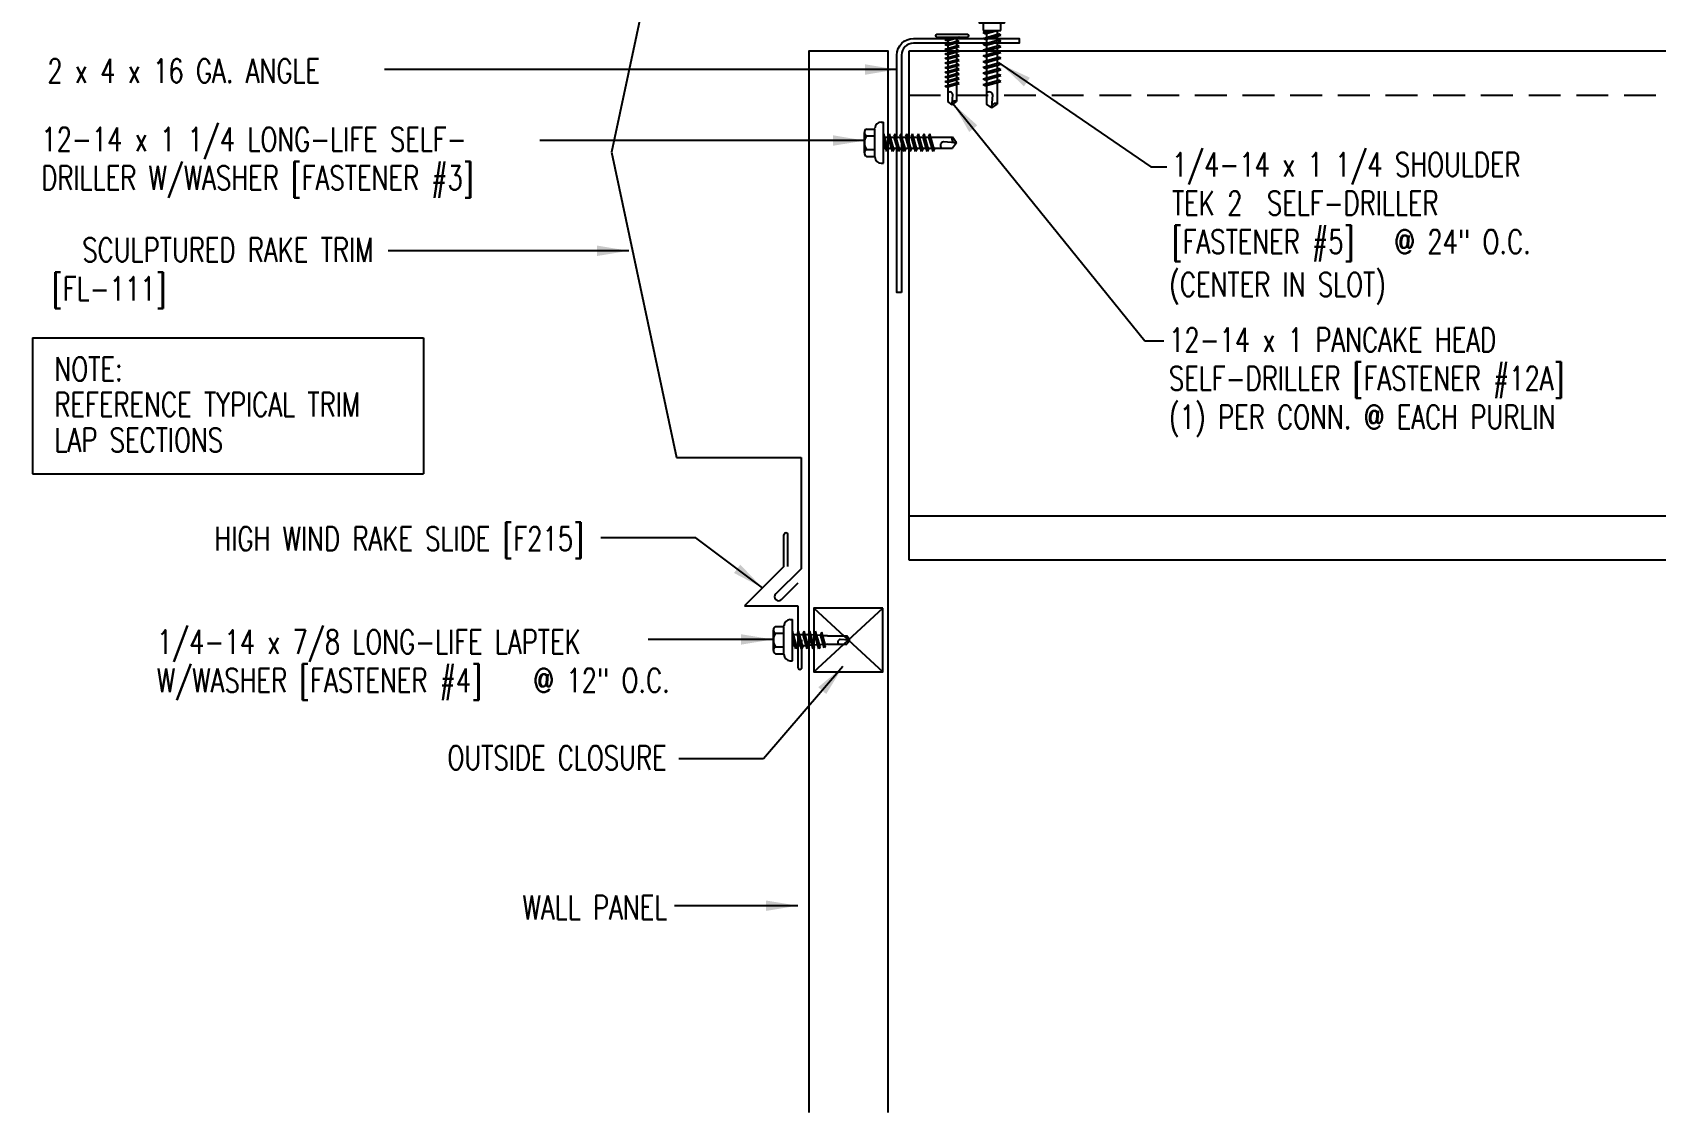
# Model space of a CAD drawing. Header units: inches. Extents: x 3.6 to 42.7, y 11.3 to 37.7.
# Drawn here: x 3.58 to 29.11, y 11.27 to 28.27 of the extents above; entities that cross this region are included whole.
import ezdxf
from ezdxf.enums import TextEntityAlignment as Align

# ---------------------------------------------------------------- set-up
doc = ezdxf.new("R2010")
doc.units = ezdxf.units.IN
doc.header["$MEASUREMENT"] = 0
doc.linetypes.add('HIDDEN', pattern=[0.375, 0.25, -0.125])
for name, color, linetype in [('CLO', 3, 'Continuous'), ('FASTENER', 9, 'Continuous'), ('PANEL', 11, 'Continuous'), ('STLA', 10, 'Continuous'), ('TEXT', 2, 'Continuous'), ('TRIM', 6, 'Continuous')]:
    doc.layers.add(name, color=color, linetype=linetype)
doc.styles.add('TEXT1', font='ROMANS.shx', dxfattribs={"width": 0.75, "height": 0.375})
doc.dimstyles.new('DETAIL$7', dxfattribs={"dimscale": 4, "dimtxt": 0.375, "dimasz": 0.125, "dimexe": 0.0625, "dimexo": 0.125, "dimgap": 0.0625, "dimtad": 1, "dimdec": 4, "dimzin": 3, "dimdsep": 46, "dimlunit": 4, "dimtxsty": 'TEXT1', "dimblk": 'ARCHTICK', "dimcen": 0.0625, "dimclrd": 7, "dimclre": 7, "dimclrt": 2, "dimadec": 0, "dimazin": 0, "dimtfac": 0.59375, "dimtdec": 4, "dimtmove": 2, "dimatfit": 3, "dimfxl": 0, "dimfrac": 2, "dimtolj": 1, "dimtzin": 3, "dimarcsym": 0})
doc.dimstyles.new('DETAIL$7$7', dxfattribs={"dimscale": 4, "dimtxt": 0.375, "dimasz": 0.125, "dimexe": 0.0625, "dimexo": 0.125, "dimgap": 0.0625, "dimtad": 1, "dimdec": 4, "dimzin": 3, "dimdsep": 46, "dimlunit": 4, "dimtxsty": 'TEXT1', "dimblk": 'ARCHTICK', "dimcen": 0.0625, "dimclrd": 7, "dimclre": 7, "dimclrt": 2, "dimadec": 0, "dimazin": 0, "dimtfac": 0.59375, "dimtdec": 4, "dimtmove": 2, "dimatfit": 3, "dimfxl": 0, "dimfrac": 2, "dimtolj": 1, "dimtzin": 3, "dimarcsym": 0})

# ---------------------------------------------------------------- blocks, each defined once
blk = doc.blocks.new('MB_DW4')
at = {"layer": 'FASTENER'}
for p, q in [((-0.217, 0.305), (-0.217, 0.171)), ((-0.163, 0.337), (0.159, 0.337)), ((-0.108, 0.305), (-0.108, 0.171)), ((0.105, 0.305), (0.105, 0.171)), ((0.214, 0.305), (0.214, 0.171)), ((-0.326, 0.071), (-0.326, 0.037)), ((-0.326, 0.037), (0.322, 0.037)), ((-0.226, 0.171), (0.214, 0.171)), ((-0.141, -0.014), (0.037, 0.037)), ((-0.105, -0.034), (0.137, 0.035)), ((-0.088, 0.037), (-0.088, 0.001)), ((-0.088, 0.037), (0.085, 0.037)), ((0.085, 0.037), (0.134, 0.037)), ((0.085, 0.02), (0.085, -0.041)), ((0.137, 0.035), (0.134, 0.037)), ((0.322, 0.071), (0.322, 0.037)), ((-0.105, -0.034), (-0.141, -0.014)), ((-0.141, -0.105), (0.102, -0.036)), ((-0.105, -0.125), (-0.141, -0.105)), ((-0.141, -0.196), (0.102, -0.127)), ((-0.105, -0.216), (-0.141, -0.196)), ((-0.141, -0.287), (0.102, -0.217)), ((-0.105, -0.125), (0.137, -0.056)), ((-0.105, -0.216), (0.137, -0.147)), ((-0.105, -0.307), (0.137, -0.238)), ((-0.088, -0.029), (-0.088, -0.09)), ((-0.088, -0.12), (-0.088, -0.181)), ((-0.084, -0.27), (-0.088, -0.211)), ((0.077, -0.315), (0.082, -0.253)), ((0.084, -0.223), (0.085, -0.211)), ((0.085, -0.071), (0.085, -0.131)), ((0.085, -0.162), (0.085, -0.211)), ((0.137, -0.056), (0.102, -0.036)), ((0.137, -0.147), (0.102, -0.127)), ((0.137, -0.238), (0.102, -0.217)), ((-0.105, -0.307), (-0.141, -0.287)), ((-0.141, -0.378), (0.102, -0.308)), ((-0.105, -0.398), (-0.141, -0.378)), ((-0.122, -0.463), (0.089, -0.403)), ((-0.086, -0.483), (-0.122, -0.463)), ((-0.105, -0.398), (0.137, -0.328)), ((-0.086, -0.483), (0.124, -0.423)), ((-0.078, -0.36), (-0.082, -0.3)), ((-0.071, -0.449), (-0.075, -0.389)), ((-0.066, -0.516), (-0.069, -0.478)), ((0.063, -0.515), (0.068, -0.439)), ((0.071, -0.408), (0.075, -0.346)), ((0.124, -0.423), (0.089, -0.403)), ((0.137, -0.328), (0.102, -0.308)), ((-0.066, -0.516), (-0.066, -0.82)), ((-0.003, -0.854), (0.009, -0.714)), ((0.063, -0.516), (0.063, -0.82)), ((-0.002, -0.866), (-0.066, -0.82)), ((-0.002, -0.866), (0.063, -0.82))]:
    blk.add_line(p, q, dxfattribs=at)
for centre, radius, start, end in [((-0.163, 0.274), 0.0628, 29.8754, 150.1246), ((-0.002, 0.141), 0.196, 56.9974, 123.0026), ((0.159, 0.274), 0.0628, 29.8754, 150.1246), ((-0.226, 0.071), 0.1, 90, 180), ((0.222, 0.071), 0.1, 0, 90), ((-0.036, -0.723), 0.0461, 11.1445, 130.906), ((0.073, -0.516), 0.01, 175.9484, 180), ((0.039, -0.855), 0.0422, 55.4585, 194.8454)]:
    blk.add_arc(centre, radius, start, end, dxfattribs=at)
blk = doc.blocks.new('sd22')
at = {"layer": 'FASTENER'}
for p, q in [((-0.193, 0.055), (0.193, 0.055)), ((-0.193, 0.037), (0.193, 0.037)), ((-0.181, 0.204), (-0.181, 0.055)), ((-0.181, 0.055), (0.181, 0.055)), ((-0.139, 0.037), (-0.139, -0.082)), ((-0.135, 0.23), (0.135, 0.23)), ((-0.089, 0.204), (-0.089, 0.055)), ((0.089, 0.204), (0.089, 0.055)), ((0.139, -0.082), (0.139, 0.037)), ((0.181, 0.204), (0.181, 0.055)), ((-0.139, -0.114), (-0.025, -0.082)), ((-0.139, -0.082), (0.139, -0.082)), ((-0.104, -0.134), (-0.139, -0.114)), ((-0.139, -0.205), (0.104, -0.136)), ((-0.104, -0.225), (-0.139, -0.205)), ((-0.139, -0.296), (0.104, -0.227)), ((-0.104, -0.134), (0.081, -0.082)), ((-0.104, -0.225), (0.139, -0.156)), ((-0.104, -0.316), (0.139, -0.247)), ((-0.086, -0.082), (-0.086, -0.099)), ((-0.086, -0.129), (-0.086, -0.19)), ((-0.086, -0.22), (-0.086, -0.281)), ((0.086, -0.082), (0.086, -0.141)), ((0.086, -0.171), (0.086, -0.232)), ((0.139, -0.156), (0.104, -0.136)), ((0.139, -0.247), (0.104, -0.227)), ((-0.104, -0.316), (-0.139, -0.296)), ((-0.139, -0.387), (0.104, -0.318)), ((-0.104, -0.407), (-0.139, -0.387)), ((-0.139, -0.478), (0.104, -0.408)), ((-0.104, -0.498), (-0.139, -0.478)), ((-0.139, -0.569), (0.104, -0.499)), ((-0.104, -0.407), (0.139, -0.338)), ((-0.104, -0.498), (0.139, -0.429)), ((-0.086, -0.311), (-0.086, -0.372)), ((-0.086, -0.402), (-0.086, -0.463)), ((-0.086, -0.493), (-0.086, -0.554)), ((0.086, -0.262), (0.086, -0.322)), ((0.086, -0.353), (0.086, -0.413)), ((0.086, -0.444), (0.086, -0.504)), ((0.139, -0.338), (0.104, -0.318)), ((0.139, -0.429), (0.104, -0.408)), ((0.139, -0.519), (0.104, -0.499)), ((-0.104, -0.589), (-0.139, -0.569)), ((-0.139, -0.66), (0.104, -0.59)), ((-0.104, -0.68), (-0.139, -0.66)), ((-0.139, -0.75), (0.104, -0.681)), ((-0.104, -0.771), (-0.139, -0.75)), ((-0.104, -0.589), (0.139, -0.519)), ((-0.104, -0.68), (0.139, -0.61)), ((-0.104, -0.771), (0.139, -0.701)), ((-0.086, -0.584), (-0.086, -0.644)), ((-0.086, -0.675), (-0.086, -0.735)), ((-0.086, -0.766), (-0.086, -0.826)), ((0.086, -0.535), (0.086, -0.595)), ((0.086, -0.625), (0.086, -0.686)), ((0.086, -0.716), (0.086, -0.777)), ((0.139, -0.61), (0.104, -0.59)), ((0.139, -0.701), (0.104, -0.681)), ((-0.139, -0.841), (0.104, -0.772)), ((-0.104, -0.861), (-0.139, -0.841)), ((-0.139, -0.932), (0.104, -0.863)), ((-0.104, -0.952), (-0.139, -0.932)), ((-0.104, -0.861), (0.139, -0.792)), ((-0.104, -0.952), (0.139, -0.883)), ((-0.086, -0.857), (-0.086, -0.917)), ((-0.086, -0.947), (-0.086, -1.239)), ((0.086, -0.807), (0.086, -0.868)), ((0.086, -0.898), (0.086, -1.239)), ((0.139, -0.792), (0.104, -0.772)), ((0.139, -0.883), (0.104, -0.863)), ((0, -1.3), (-0.086, -1.239)), ((-0.002, -1.285), (0.014, -1.098)), ((0, -1.3), (0.086, -1.239))]:
    blk.add_line(p, q, dxfattribs=at)
for centre, radius, start, end in [((-0.193, 0.046), 0.00894, 90, 270), ((-0.135, 0.178), 0.0527, 29.8754, 150.1246), ((0, 0.066), 0.164, 56.9974, 123.0026), ((0.135, 0.178), 0.0527, 29.8754, 150.1246), ((0.193, 0.046), 0.00894, 270, 90), ((-0.046, -1.11), 0.0615, 11.1445, 130.906), ((0.054, -1.286), 0.0563, 55.4585, 194.8454)]:
    blk.add_arc(centre, radius, start, end, dxfattribs=at)
blk = doc.blocks.new('FD-F5')
at = {"layer": 'TEXT', "style": 'TEXT1', "width": 0.75}
for s, p in [('1/4-14 x 1 1/4 SHOULDER', (0.0047, -0.0408)), ('TEK 2  SELF-DRILLER', (0.0047, -0.1926)), ('[FASTENER #5]', (0.0047, -0.3444))]:
    blk.add_text(s, height=0.09375, dxfattribs=at).set_placement(p)
blk.add_attdef('(QUANTITY)', (0.8792, -0.3444), '', height=0.0938, dxfattribs=at)
at = {"layer": 'TEXT', "style": 'TEXT1', "flags": 1}
for tag, p in [('Color', (0.0529, -0.546)), ('Calc', (0.0529, -0.546)), ('OPT1', (0.0529, -0.546)), ('Opt2', (0.0529, -0.546)), ('Opt3', (0.0529, -0.546)), ('Description', (0.0529, -0.546)), ('Multiple', (0.0529, -0.546)), ('Part', (0.0529, -0.546)), ('Spare1', (0.0529, -0.7335)), ('Spare2', (0.0529, -0.7335)), ('Spare3', (0.0529, -0.7335)), ('Spare4', (0.0529, -0.7335)), ('Spare5', (0.0529, -0.7335)), ('Spare6', (0.0529, -0.7335)), ('Spare7', (0.0529, -0.7335)), ('Spare8', (0.0529, -0.7335)), ('Spare9', (0.0529, -0.7335)), ('Spare10', (0.0529, -0.7335))]:
    blk.add_attdef(tag, p, '', height=0.0938, dxfattribs=at)
blk = doc.blocks.new('sd5')
at = {"layer": 'FASTENER'}
for p, q in [((-0.24, 0.082), (0.24, 0.082)), ((-0.24, 0.037), (0.24, 0.037)), ((-0.111, -0.005), (0.037, 0.037)), ((-0.083, -0.021), (0.111, 0.034)), ((-0.069, 0.037), (0.069, 0.037)), ((-0.069, 0.037), (-0.069, 0.007)), ((0.069, 0.037), (0.106, 0.037)), ((0.069, 0.022), (0.069, -0.027)), ((0.111, 0.034), (0.106, 0.037)), ((-0.083, -0.021), (-0.111, -0.005)), ((-0.111, -0.078), (0.083, -0.023)), ((-0.083, -0.094), (-0.111, -0.078)), ((-0.111, -0.151), (0.083, -0.095)), ((-0.083, -0.167), (-0.111, -0.151)), ((-0.111, -0.224), (0.083, -0.168)), ((-0.083, -0.24), (-0.111, -0.224)), ((-0.111, -0.296), (0.083, -0.241)), ((-0.083, -0.094), (0.111, -0.039)), ((-0.083, -0.167), (0.111, -0.111)), ((-0.083, -0.24), (0.111, -0.184)), ((-0.069, -0.018), (-0.069, -0.066)), ((-0.069, -0.09), (-0.069, -0.139)), ((-0.069, -0.163), (-0.069, -0.211)), ((-0.069, -0.236), (-0.069, -0.284)), ((0.069, -0.051), (0.069, -0.099)), ((0.069, -0.124), (0.069, -0.172)), ((0.069, -0.196), (0.069, -0.245)), ((0.111, -0.039), (0.083, -0.023)), ((0.111, -0.111), (0.083, -0.095)), ((0.111, -0.184), (0.083, -0.168)), ((0.111, -0.257), (0.083, -0.241)), ((-0.083, -0.312), (-0.111, -0.296)), ((-0.111, -0.369), (0.083, -0.314)), ((-0.083, -0.385), (-0.111, -0.369)), ((-0.111, -0.442), (0.083, -0.386)), ((-0.083, -0.458), (-0.111, -0.442)), ((-0.111, -0.514), (0.083, -0.459)), ((-0.083, -0.312), (0.111, -0.257)), ((-0.083, -0.385), (0.111, -0.33)), ((-0.083, -0.458), (0.111, -0.402)), ((-0.083, -0.53), (0.111, -0.475)), ((-0.069, -0.308), (-0.069, -0.357)), ((-0.069, -0.381), (-0.069, -0.43)), ((-0.069, -0.454), (-0.069, -0.502)), ((0.069, -0.269), (0.069, -0.317)), ((0.069, -0.342), (0.069, -0.39)), ((0.069, -0.414), (0.069, -0.463)), ((0.069, -0.487), (0.069, -0.536)), ((0.111, -0.33), (0.083, -0.314)), ((0.111, -0.402), (0.083, -0.386)), ((0.111, -0.475), (0.083, -0.459)), ((-0.083, -0.53), (-0.111, -0.514)), ((-0.111, -0.587), (0.083, -0.532)), ((-0.083, -0.603), (-0.111, -0.587)), ((-0.111, -0.66), (0.083, -0.604)), ((-0.083, -0.676), (-0.111, -0.66)), ((-0.111, -0.733), (0.083, -0.677)), ((-0.083, -0.749), (-0.111, -0.733)), ((-0.083, -0.603), (0.111, -0.548)), ((-0.083, -0.676), (0.111, -0.62)), ((-0.083, -0.749), (0.111, -0.693)), ((-0.069, -0.527), (-0.069, -0.575)), ((-0.069, -0.599), (-0.069, -0.648)), ((-0.069, -0.672), (-0.069, -0.72)), ((-0.069, -0.745), (-0.069, -0.978)), ((0.069, -0.56), (0.069, -0.608)), ((0.069, -0.633), (0.069, -0.681)), ((0.069, -0.705), (0.069, -0.978)), ((0.111, -0.548), (0.083, -0.532)), ((0.111, -0.62), (0.083, -0.604)), ((0.111, -0.693), (0.083, -0.677)), ((0, -1.027), (-0.069, -0.978)), ((-0.001, -1.014), (0.011, -0.865)), ((0, -1.027), (0.069, -0.978))]:
    blk.add_line(p, q, dxfattribs=at)
for centre, radius, start, end in [((-0.238, 0.06), 0.0227, 94.6639, 265.3361), ((0.238, 0.06), 0.0227, 274.6639, 85.3361), ((-0.037, -0.875), 0.0492, 11.1445, 130.906), ((0.044, -1.015), 0.045, 55.4585, 194.8454)]:
    blk.add_arc(centre, radius, start, end, dxfattribs=at)
blk = doc.blocks.new('FD-F12a')
at = {"layer": 'TEXT', "style": 'TEXT1', "width": 0.75}
for s, p in [('12-14 x 1 PANCAKE HEAD', (0.0047, -0.0408)), ('SELF-DRILLER [FASTENER #12A]', (0.0047, -0.1926))]:
    blk.add_text(s, height=0.09375, dxfattribs=at).set_placement(p)
blk.add_attdef('(QUANTITY)', (0.0047, -0.3444), '', height=0.0938, dxfattribs=at)
at = {"layer": 'TEXT', "style": 'TEXT1', "flags": 1}
for tag, p in [('Color', (0.0553, -0.5192)), ('Calc', (0.0553, -0.5192)), ('Opt1', (0.0553, -0.5192)), ('Opt2', (0.0553, -0.5192)), ('Opt3', (0.0553, -0.5192)), ('Description', (0.0553, -0.5192)), ('Multiple', (0.0553, -0.5192)), ('Part', (0.0553, -0.5192)), ('Spare1', (0.0553, -0.7067)), ('Spare2', (0.0553, -0.7067)), ('Spare3', (0.0553, -0.7067)), ('Spare4', (0.0553, -0.7067)), ('Spare5', (0.0553, -0.7067)), ('Spare6', (0.0553, -0.7067)), ('Spare7', (0.0553, -0.7067)), ('Spare8', (0.0553, -0.7067)), ('Spare9', (0.0553, -0.7067)), ('Spare10', (0.0553, -0.7067))]:
    blk.add_attdef(tag, p, '', height=0.0938, dxfattribs=at)
blk = doc.blocks.new('FD-F4')
at = {"layer": 'TEXT', "style": 'TEXT1', "width": 0.75}
for s, p in [('1/4-14 x 7/8 LONG-LIFE LAPTEK', (0.0047, -0.0408)), ('W/WASHER [FASTENER #4]', (0.0047, -0.1926))]:
    blk.add_text(s, height=0.09375, dxfattribs=at).set_placement(p)
blk.add_attdef('(QUANTITY)', (1.4847, -0.1926), '', height=0.0938, dxfattribs=at)
at = {"layer": 'TEXT', "style": 'TEXT1', "flags": 1}
for tag, p in [('Color', (0.0624, -0.4349)), ('Calc', (0.0624, -0.4349)), ('Opt1', (0.0624, -0.4349)), ('Opt2', (0.0624, -0.4349)), ('Opt3', (0.0624, -0.4349)), ('Description', (0.0624, -0.4349)), ('Multiple', (0.0624, -0.4349)), ('Part', (0.0624, -0.4349)), ('Spare1', (0.0624, -0.6224)), ('Spare2', (0.0624, -0.6224)), ('Spare3', (0.0624, -0.6224)), ('Spare4', (0.0624, -0.6224)), ('Spare5', (0.0624, -0.6224)), ('Spare6', (0.0624, -0.6224)), ('Spare7', (0.0624, -0.6224)), ('Spare8', (0.0624, -0.6224)), ('Spare9', (0.0624, -0.6224)), ('Spare10', (0.0624, -0.6224))]:
    blk.add_attdef(tag, p, '', height=0.0938, dxfattribs=at)
blk = doc.blocks.new('fz2')
at = {"layer": 'FASTENER'}
for p, q in [((-0.215, 0.305), (-0.215, 0.171)), ((-0.161, 0.337), (0.161, 0.337)), ((-0.107, 0.305), (-0.107, 0.171)), ((0.107, 0.305), (0.107, 0.171)), ((0.215, 0.305), (0.215, 0.171)), ((-0.324, 0.071), (-0.324, 0.037)), ((-0.324, 0.037), (0.324, 0.037)), ((-0.224, 0.171), (0.215, 0.171)), ((-0.139, -0.016), (0.046, 0.037)), ((-0.104, -0.036), (0.139, 0.033)), ((-0.086, 0.037), (0.086, 0.037)), ((-0.086, 0.037), (-0.086, -0.001)), ((0.086, 0.037), (0.133, 0.037)), ((0.086, 0.018), (0.086, -0.042)), ((0.139, 0.033), (0.133, 0.037)), ((0.324, 0.071), (0.324, 0.037)), ((-0.104, -0.036), (-0.139, -0.016)), ((-0.139, -0.107), (0.104, -0.038)), ((-0.104, -0.127), (-0.139, -0.107)), ((-0.139, -0.198), (0.104, -0.128)), ((-0.104, -0.218), (-0.139, -0.198)), ((-0.139, -0.289), (0.104, -0.219)), ((-0.104, -0.127), (0.139, -0.058)), ((-0.104, -0.218), (0.139, -0.149)), ((-0.104, -0.309), (0.139, -0.239)), ((-0.086, -0.031), (-0.086, -0.092)), ((-0.086, -0.122), (-0.086, -0.183)), ((-0.086, -0.213), (-0.086, -0.274)), ((0.086, -0.073), (0.086, -0.133)), ((0.086, -0.164), (0.086, -0.224)), ((0.086, -0.255), (0.086, -0.315)), ((0.139, -0.058), (0.104, -0.038)), ((0.139, -0.149), (0.104, -0.128)), ((0.139, -0.239), (0.104, -0.219)), ((-0.104, -0.309), (-0.139, -0.289)), ((-0.139, -0.38), (0.104, -0.31)), ((-0.104, -0.4), (-0.139, -0.38)), ((-0.139, -0.47), (0.104, -0.401)), ((-0.104, -0.491), (-0.139, -0.47)), ((-0.139, -0.561), (0.104, -0.492)), ((-0.104, -0.4), (0.139, -0.33)), ((-0.104, -0.491), (0.139, -0.421)), ((-0.086, -0.304), (-0.086, -0.364)), ((-0.086, -0.395), (-0.086, -0.455)), ((-0.086, -0.486), (-0.086, -0.546)), ((0.086, -0.345), (0.086, -0.406)), ((0.086, -0.436), (0.086, -0.497)), ((0.139, -0.33), (0.104, -0.31)), ((0.139, -0.421), (0.104, -0.401)), ((0.139, -0.512), (0.104, -0.492)), ((-0.104, -0.581), (-0.139, -0.561)), ((-0.139, -0.652), (0.104, -0.583)), ((-0.104, -0.672), (-0.139, -0.652)), ((-0.139, -0.743), (0.104, -0.674)), ((-0.104, -0.763), (-0.139, -0.743)), ((-0.104, -0.581), (0.139, -0.512)), ((-0.104, -0.672), (0.139, -0.603)), ((-0.104, -0.763), (0.139, -0.694)), ((-0.086, -0.577), (-0.086, -0.637)), ((-0.086, -0.667), (-0.086, -0.728)), ((-0.086, -0.758), (-0.086, -1.05)), ((0.086, -0.527), (0.086, -0.588)), ((0.086, -0.618), (0.086, -0.679)), ((0.086, -0.709), (0.086, -1.05)), ((0.139, -0.603), (0.104, -0.583)), ((0.139, -0.694), (0.104, -0.674)), ((-0.002, -1.095), (0.014, -0.909)), ((0, -1.111), (-0.086, -1.05)), ((0, -1.111), (0.086, -1.05))]:
    blk.add_line(p, q, dxfattribs=at)
for centre, radius, start, end in [((-0.161, 0.274), 0.0628, 29.8754, 150.1246), ((0, 0.141), 0.196, 56.9974, 123.0026), ((0.161, 0.274), 0.0628, 29.8754, 150.1246), ((-0.224, 0.071), 0.1, 90, 180), ((0.224, 0.071), 0.1, 0, 90), ((-0.046, -0.921), 0.0615, 11.1445, 130.906), ((0.054, -1.097), 0.0563, 55.4585, 194.8454)]:
    blk.add_arc(centre, radius, start, end, dxfattribs=at)
blk = doc.blocks.new('FD-F3')
at = {"layer": 'TEXT', "style": 'TEXT1', "width": 0.75}
for s, p in [('12-14 x 1 1/4 LONG-LIFE SELF-', (0.0047, -0.0408)), ('DRILLER W/WASHER [FASTENER #3]', (0.0047, -0.1926))]:
    blk.add_text(s, height=0.09375, dxfattribs=at).set_placement(p)
blk.add_attdef('(QUANTITY)', (0.0047, -0.3444), '', height=0.0938, dxfattribs=at)
blk = doc.blocks.new('_ArchTick')
at = {"color": 0, "linetype": 'ByBlock', "const_width": 0.15}
blk.add_lwpolyline([(-0.5, -0.5), (0.5, 0.5)], dxfattribs=at)
blk = doc.blocks.new('A$C30686E82')
for p, q in [((-2.715, 0.761), (3.437, 0.761)), ((-2.715, 0.761), (-2.715, -1.379)), ((3.437, 0.761), (3.437, -1.379)), ((-2.715, -1.379), (3.437, -1.379))]:
    blk.add_line(p, q)
at = {"layer": 'TEXT', "style": 'TEXT1', "width": 0.75}
for s, p in [('NOTE:', (-2.368, 0.081)), ('REFERENCE TYPICAL TRIM', (-2.368, -0.477)), ('LAP SECTIONS', (-2.368, -1.035))]:
    blk.add_text(s, height=0.375, dxfattribs=at).set_placement(p)

msp = doc.modelspace()

# ---------------------------------------------------------------- linework, layer by layer
at = {"layer": 'CLO'}
for p, q in [((15.87622, 19.20895), (16.96227, 18.20895)), ((15.87622, 18.20895), (16.96227, 19.20895))]:
    msp.add_line(p, q, dxfattribs=at)
at = {"layer": 'CLO', "linetype": 'Continuous'}
msp.add_lwpolyline([(16.96227, 19.20895), (15.87622, 19.20895), (15.87622, 18.20895), (16.96227, 18.20895)], close=True, dxfattribs=at)
at = {"layer": 'PANEL'}
msp.add_lwpolyline([(17.04356, 11.27413), (17.04356, 27.97322), (15.79356, 27.97322), (15.79356, 11.27413)], dxfattribs=at)
at = {"layer": 'STLA', "linetype": 'HIDDEN', "ltscale": 2}
msp.add_line((17.36826, 27.28378), (39.50349, 27.28378), dxfattribs=at)
at = {"layer": 'STLA'}
msp.add_line((17.36826, 20.66266), (39.50349, 20.66266), dxfattribs=at)
msp.add_lwpolyline([(17.25464, 24.17643), (17.17994, 24.17643), (17.17994, 27.91423, -0.41421356), (17.44214, 28.17643), (19.10635, 28.17643), (19.10635, 28.10173), (17.44214, 28.10173, 0.41421356), (17.25464, 27.91423)], format="xyb", close=True, dxfattribs=at)
for points in [[(17.36826, 27.97322), (17.36826, 19.97322)], [(39.50349, 27.97322), (17.36826, 27.97322)], [(17.36826, 19.97322), (39.50349, 19.97322)]]:
    msp.add_lwpolyline(points, dxfattribs=at)
at = {"layer": 'TRIM'}
for p, q in [((13.71577, 31.19191), (12.69436, 26.38657)), ((12.69436, 26.38657), (13.71577, 21.58123)), ((13.71577, 21.58123), (15.67279, 21.58123)), ((15.67279, 21.58123), (15.67279, 19.83123)), ((15.40511, 19.86671), (15.40511, 20.36671)), ((15.46761, 19.86671), (15.46761, 20.36671)), ((15.40511, 19.86671), (14.78639, 19.24799)), ((15.67279, 19.83123), (15.27529, 19.43373)), ((15.36368, 19.34534), (15.62589, 19.60756)), ((14.78639, 19.24799), (15.62382, 19.24799)), ((15.62382, 19.24799), (15.62382, 18.27919)), ((15.68632, 18.27919), (15.68632, 18.71219))]:
    msp.add_line(p, q, dxfattribs=at)
for centre, radius, start, end in [((15.43636, 20.36327), 0.03144, 6.278361, 173.721639), ((15.31949, 19.38954), 0.0625, 135, 315), ((15.65507, 18.27919), 0.03125, 180, 0)]:
    msp.add_arc(centre, radius, start, end, dxfattribs=at)

# ---------------------------------------------------------------- block references
msp.add_blockref('A$C30686E82', (6.29929, 22.70535))
at = {"layer": 'FASTENER'}
for name, p in [('sd22', (18.67468, 28.38188)), ('sd5', (18.05011, 28.15901))]:
    msp.add_blockref(name, p, dxfattribs=at)
for name, p, rotation in [('fz2', (17.0063, 26.53515), 90), ('MB_DW4', (15.57519, 18.70988), 90.00000000000001)]:
    msp.add_blockref(name, p, dxfattribs=dict(at, rotation=rotation))
at = {"layer": 'TEXT', "xscale": 4, "yscale": 4, "zscale": 4}
msp.add_blockref('FD-F3', (3.70463, 26.56474), dxfattribs=at)
for name, p, values in [('FD-F5', (21.48829, 26.16725), {'(QUANTITY)': '@ 24" O.C.'}), ('FD-F12a', (21.44153, 23.40872), {'(QUANTITY)': '(1) PER CONN. @ EACH PURLIN'}), ('FD-F4', (5.5241, 18.65682), {'(QUANTITY)': '@ 12" O.C.'})]:
    msp.add_blockref(name, p, dxfattribs=at).add_auto_attribs(values)

# ---------------------------------------------------------------- texts
at = {"layer": 'TEXT', "style": 'TEXT1', "width": 0.75}
for s, p in [('2 x 4 x 16 GA. ANGLE', (3.8181, 27.47772)), ('(CENTER IN SLOT)', (21.46364, 24.11644))]:
    msp.add_text(s, height=0.375, dxfattribs=at).set_placement(p)
for s, p in [('SCULPTURED RAKE TRIM', (8.94912, 24.66101)), ('[FL-111]', (5.69004, 24.05096)), ('HIGH WIND RAKE SLIDE [F215]', (12.25721, 20.11665)), ('OUTSIDE CLOSURE', (13.55934, 16.66911)), ('WALL PANEL', (13.57104, 14.31374))]:
    msp.add_text(s, height=0.375, dxfattribs=at).set_placement(p, align=Align.RIGHT)

# ---------------------------------------------------------------- leaders
for points, dimstyle in [([(17.17994, 27.68604), (12.4695, 27.68604), (9.11973, 27.68604)], 'DETAIL$7'), ([(18.81389, 27.77153), (21.17734, 26.15639), (21.42915, 26.15639)], 'DETAIL$7'), ([(18.06785, 27.14457), (21.08292, 23.41968), (21.38193, 23.41968)], 'DETAIL$7'), ([(16.67744, 26.56868), (11.92606, 26.56868), (11.5645, 26.56868)], 'DETAIL$7'), ([(12.96385, 24.83385), (11.14283, 24.83385), (9.18105, 24.83385)], 'DETAIL$7'), ([(15.06785, 19.52945), (14.02053, 20.31689), (12.52703, 20.31689)], 'DETAIL$7$7'), ([(15.22883, 18.71858), (13.4596, 18.71858), (13.26864, 18.71858)], 'DETAIL$7$7'), ([(16.33329, 18.29166), (15.08333, 16.84161), (13.74893, 16.84161)], 'DETAIL$7$7'), ([(15.6209, 14.5289), (14.13742, 14.5289), (13.68136, 14.5289)], 'DETAIL$7$7')]:
    msp.add_leader(points, dimstyle=dimstyle)

doc.saveas('drawing.dxf')
